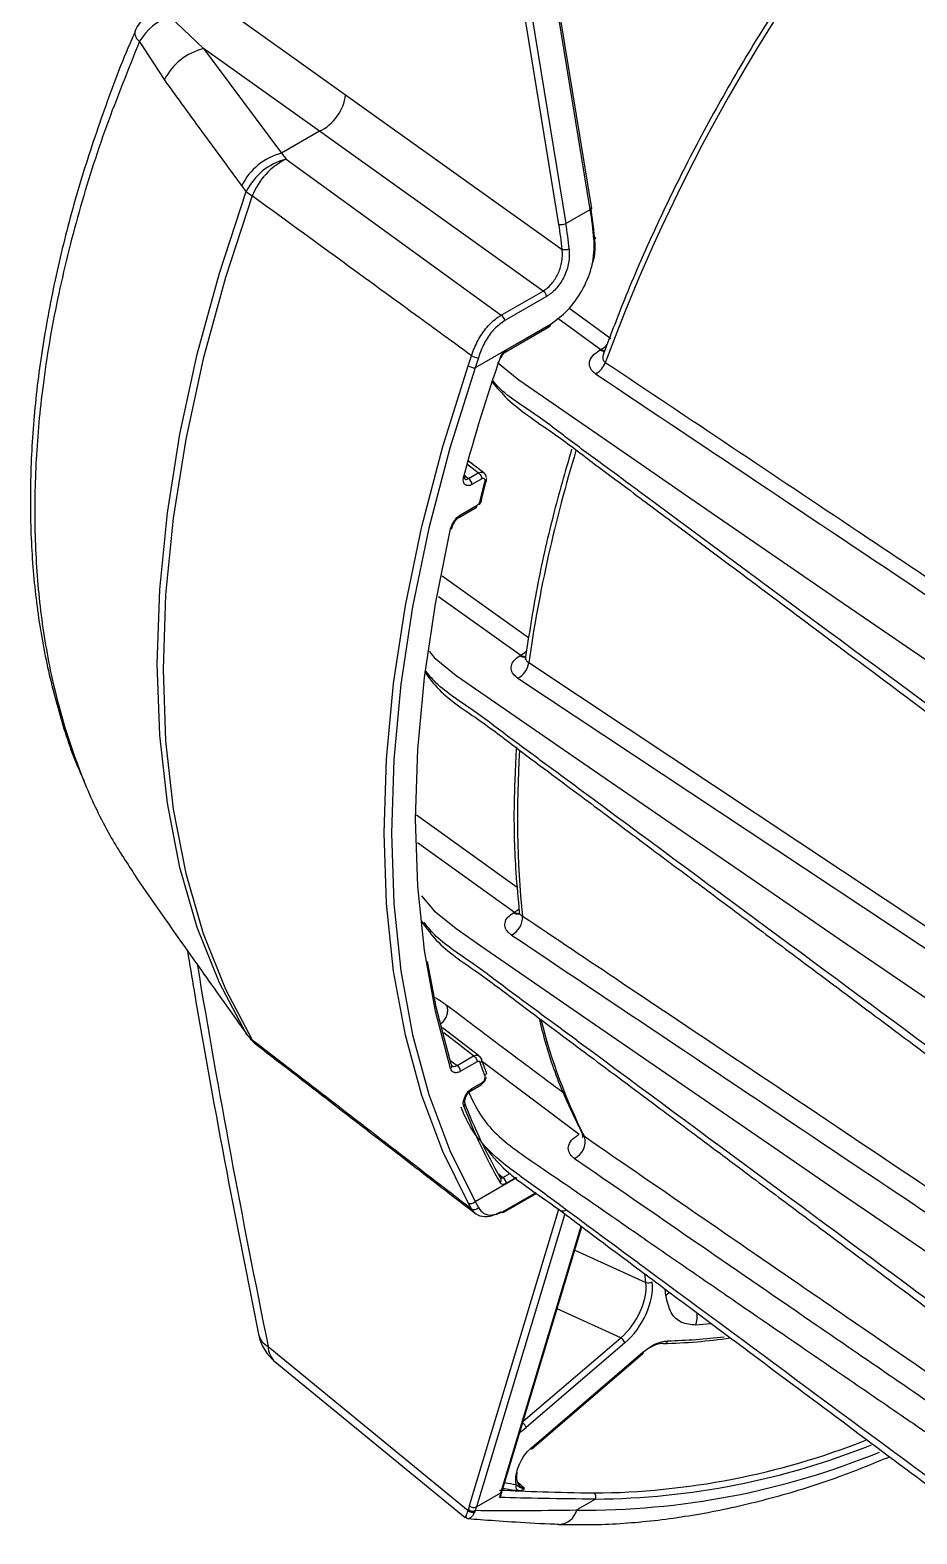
# Model space of a CAD drawing. Extents: x 6 to 134, y 3 to 97.
# Drawn here: x 8.143 to 9.972, y 77.7 to 80.802 of the extents above; entities that cross this region are included whole.
import ezdxf

# ---------------------------------------------------------------- set-up
doc = ezdxf.new("R2010")
doc.units = 0
doc.header["$MEASUREMENT"] = 0
doc.layers.add('OBJECT', color=7, linetype='CONTINUOUS')

msp = doc.modelspace()

# ---------------------------------------------------------------- linework, layer by layer
at = {"layer": 'OBJECT'}
for p, q in [((9.2983, 80.4322), (9.1138, 81.561)), ((9.3016, 80.4345), (9.1171, 81.5632)), ((9.2337, 80.4013), (9.0492, 81.5301)), ((9.0635, 81.532), (9.248, 80.4032)), ((8.4692, 80.9006), (8.7937, 80.6689)), ((8.4306, 80.8311), (8.5008, 80.7641)), ((8.4198, 80.7001), (8.3687, 80.7791)), ((8.5008, 80.7641), (8.6616, 80.5483)), ((8.7398, 80.5935), (8.5008, 80.7641)), ((8.7937, 80.6689), (9.2404, 80.3499)), ((8.7398, 80.5935), (8.6616, 80.5483)), ((9.2012, 80.2639), (8.7398, 80.5935)), ((8.6616, 80.5483), (8.6708, 80.536)), ((8.6708, 80.536), (9.1148, 80.2141)), ((8.5887, 80.4691), (8.5795, 80.4815)), ((9.248, 80.4032), (9.2983, 80.4322)), ((9.1148, 80.2141), (9.2012, 80.2639)), ((9.2083, 80.2528), (9.1219, 80.203)), ((9.2169, 80.1955), (9.0607, 80.1054)), ((9.2318, 80.208), (9.3204, 80.1435)), ((9.1231, 80.1379), (9.2095, 80.1877)), ((9.1252, 80.1424), (9.2116, 80.1923)), ((9.3204, 80.1435), (9.3184, 80.1424)), ((9.3257, 80.1364), (9.3256, 80.1352)), ((9.0465, 80.1099), (9.0533, 80.1306)), ((9.0675, 80.1263), (9.0607, 80.1054)), ((9.0399, 79.8827), (9.0473, 79.8771)), ((9.0674, 79.8888), (9.044, 79.9068)), ((9.0789, 79.8888), (9.047, 79.9133)), ((9.0473, 79.8771), (9.0674, 79.8888)), ((9.0745, 79.8765), (9.0544, 79.8649)), ((9.0716, 79.8315), (9.0812, 79.8696)), ((9.0742, 79.8331), (9.0853, 79.8769)), ((9.0308, 79.8023), (9.0648, 79.8219)), ((9.0286, 79.7977), (9.0287, 79.7977)), ((9.0287, 79.7977), (9.0633, 79.8177)), ((9.1713, 79.5483), (8.9926, 79.676)), ((8.9856, 79.6338), (9.155, 79.5128)), ((9.155, 79.5128), (9.1533, 79.5117)), ((9.1492, 79.4654), (10.1672, 78.7899)), ((8.9421, 79.1265), (9.1419, 78.9826)), ((8.3577, 79.0609), (8.3646, 79.0499)), ((8.3642, 79.0497), (8.3877, 79.0161)), ((8.3878, 79.0162), (8.4198, 78.9704)), ((9.1419, 78.9826), (9.1401, 78.9815)), ((8.5795, 78.7453), (8.5887, 78.7324)), ((8.5814, 78.7424), (8.5795, 78.7453)), ((8.5814, 78.7424), (8.5907, 78.7295)), ((9.0681, 78.6869), (8.9936, 78.744)), ((8.5907, 78.7295), (8.5887, 78.7324)), ((9.0577, 78.6861), (8.9961, 78.7334)), ((9.009, 78.6775), (9.0237, 78.6665)), ((9.0237, 78.6665), (9.0577, 78.6861)), ((9.0648, 78.6739), (9.0308, 78.6543)), ((9.068, 78.6867), (9.0706, 78.6849)), ((9.0759, 78.6743), (9.2758, 78.5245)), ((9.0812, 78.6452), (9.0716, 78.6722)), ((9.0523, 78.6143), (9.073, 78.6262)), ((9.0544, 78.6189), (9.0745, 78.6305)), ((9.2758, 78.5245), (9.2738, 78.5234)), ((9.0607, 78.3857), (9.146, 78.435)), ((9.1095, 78.4421), (9.1182, 78.4353)), ((9.1182, 78.4353), (9.1337, 78.4442)), ((9.1459, 78.4351), (9.1252, 78.4231)), ((9.1199, 78.3637), (9.1883, 78.4031)), ((9.1219, 78.3671), (9.1865, 78.4044)), ((9.0533, 78.3709), (9.0465, 78.3831)), ((9.0492, 77.7584), (9.2337, 78.3701)), ((9.0607, 78.3857), (9.0675, 78.3733)), ((9.2457, 78.36), (9.0635, 77.756)), ((9.1138, 77.785), (9.2796, 78.3347)), ((9.1168, 77.789), (9.2811, 78.3335)), ((9.2666, 78.2855), (9.4132, 78.2187)), ((9.4132, 78.2187), (9.4112, 78.2363)), ((9.4544, 78.1916), (9.4529, 78.2052)), ((9.3614, 78.1048), (9.2301, 78.1646)), ((9.5469, 78.1334), (9.5164, 78.131)), ((8.6338, 78.0867), (9.0463, 77.7485)), ((9.1601, 77.9325), (9.3614, 78.1048)), ((9.3699, 78.0939), (9.1659, 77.9193)), ((8.6486, 78.0553), (9.0404, 77.7341)), ((9.1773, 77.8751), (9.4072, 78.0719)), ((9.1779, 77.8786), (9.4078, 78.0754)), ((9.1481, 77.8077), (9.1624, 77.7947)), ((9.0635, 77.756), (9.1138, 77.785)), ((9.0463, 77.7485), (9.0471, 77.751)), ((9.0615, 77.7487), (9.0602, 77.7456)), ((9.3095, 77.7718), (9.2706, 77.7494)), ((9.0403, 77.7337), (9.0408, 77.7345))]:
    msp.add_line(p, q, dxfattribs=at)
at = {"layer": 'OBJECT', "flags": 128}
for points in [[(8.5887, 78.7324), (8.5334, 78.8366), (8.4876, 78.9509), (8.4517, 79.0747), (8.4259, 79.2072), (8.4103, 79.3475), (8.4051, 79.4948), (8.4103, 79.648), (8.4259, 79.8063), (8.4517, 79.9686), (8.4876, 80.1338), (8.5334, 80.301), (8.5887, 80.4691)], [(8.6011, 80.4601), (8.5456, 80.2916), (8.4998, 80.124), (8.4638, 79.9584), (8.4379, 79.7957), (8.4223, 79.6371), (8.4171, 79.4835), (8.4223, 79.3359), (8.4379, 79.1952), (8.4638, 79.0624), (8.4998, 78.9383), (8.5456, 78.8237), (8.6011, 78.7193)], [(9.3016, 80.4345), (9.3016, 80.4342), (9.3012, 80.4337), (9.3006, 80.4332), (9.2996, 80.4327), (9.2983, 80.4322)], [(9.3071, 80.3754), (9.3081, 80.375), (9.3088, 80.3745), (9.3092, 80.3739), (9.3092, 80.3734), (9.3089, 80.3728), (9.3083, 80.3722), (9.3073, 80.3716), (9.3061, 80.3711)], [(9.341, 80.1656), (9.3044, 80.1922), (9.2545, 80.2285)], [(9.3204, 80.1435), (9.3245, 80.1417), (9.327, 80.1411)], [(9.0465, 78.3831), (8.9942, 78.4891), (8.951, 78.6045), (8.9171, 78.7287), (8.8927, 78.8609), (8.8781, 79.0004), (8.8732, 79.1464), (8.8781, 79.2981), (8.8927, 79.4546), (8.9171, 79.6149), (8.951, 79.7782), (8.9942, 79.9435), (9.0465, 80.1099)], [(9.0607, 80.1054), (9.0086, 79.9397), (8.9656, 79.7751), (8.9318, 79.6125), (8.9076, 79.4528), (8.893, 79.297), (8.8881, 79.1459), (8.893, 79.0005), (8.9076, 78.8615), (8.9318, 78.7298), (8.9656, 78.6062), (9.0086, 78.4913), (9.0607, 78.3857)], [(9.1071, 80.1166), (9.151, 80.081), (9.2019, 80.0458), (9.4034, 79.9068), (9.5041, 79.8374), (9.605, 79.768), (9.807, 79.6293), (9.9418, 79.5369), (10.032, 79.4754)], [(9.0103, 78.6598), (8.9788, 78.7781), (8.9562, 78.9038), (8.9426, 79.0362), (8.938, 79.1747), (8.9426, 79.3185), (8.9562, 79.4667), (8.9788, 79.6185), (9.0103, 79.7731)], [(8.9659, 79.5208), (8.9764, 79.5082), (9.0219, 79.4711), (9.0729, 79.4359), (9.2743, 79.297), (9.3751, 79.2276), (9.476, 79.1582), (9.6779, 79.0195), (9.8128, 78.9271), (9.903, 78.8655), (9.9633, 78.8245), (10.0036, 78.7972)], [(10.1881, 78.8222), (10.1495, 78.8479), (9.9949, 78.9504), (9.3767, 79.3607), (9.1715, 79.4968)], [(9.1476, 79.0333), (9.1282, 79.0473), (8.981, 79.1534), (8.9401, 79.1829)], [(8.9505, 79.0166), (8.9764, 78.9856), (9.0219, 78.9486), (9.0729, 78.9134), (9.2743, 78.7744), (9.3751, 78.705), (9.476, 78.6356), (9.6779, 78.4969), (9.8128, 78.4045), (9.903, 78.3429), (9.9633, 78.3019), (10.0036, 78.2746)], [(9.1515, 78.9891), (9.1468, 78.9853), (9.1419, 78.9826)], [(8.9616, 78.8812), (8.9795, 78.7874), (9.0108, 78.6696)], [(8.611, 78.7085), (8.6066, 78.7124), (8.6011, 78.7193)], [(9.1139, 78.4341), (9.1135, 78.4346), (9.1125, 78.4356)], [(9.4621, 78.1987), (9.461, 78.1974), (9.4544, 78.1916)]]:
    msp.add_lwpolyline(points, dxfattribs=at)
at = {"layer": 'OBJECT'}
for centre, radius, start, end in [((12.8063, 78.8374), 3.7045, 141.0762, 159.8067), ((8.4505, 80.7595), 0.1, 129.943, 156.8526), ((8.4783, 80.7114), 0.1288, 111.7118, 148.2878), ((8.3804, 80.7976), 0.0218, 176.5821, 237.8391), ((8.5318, 80.6416), 0.1264, 104.21, 152.4359), ((8.6962, 80.6816), 0.0984, 296.3084, 352.5433), ((8.693, 80.426), 0.1263, 104.4031, 153.9109), ((8.7022, 80.4137), 0.1263, 104.4125, 153.9882), ((8.733, 80.409), 0.1414, 116.1111, 158.8547), ((8.6657, 80.5616), 0.1203, 230.25, 237.566), ((9.2359, 80.4388), 0.0376, 266.558, 288.7719), ((9.246, 80.3767), 0.0274, 258.2439, 289.202), ((9.1929, 80.2508), 0.0156, 7.5446, 57.7647), ((9.1065, 80.2009), 0.0156, 7.5446, 57.7647), ((9.2123, 80.1948), 0.00468, 308.5049, 8.5849), ((9.2067, 80.1918), 0.00494, 305.0752, 6.237), ((9.1203, 80.1419), 0.00491, 303.9027, 6.3427), ((9.3278, 80.1578), 0.0181, 238.4698, 270.4618), ((9.304, 80.1786), 0.0387, 295.0804, 319.2359), ((12.4048, 78.9804), 3.486, 160.8131, 165.0007), ((9.0626, 80.1359), 0.0306, 238.2966, 266.5661), ((9.0702, 80.1611), 0.0349, 241.0626, 265.5806), ((9.113, 80.1282), 0.00224, 255.0043, 323.6166), ((9.289, 80.1314), 0.0432, 298.0481, 339.3452), ((12.0848, 79.0779), 2.9433, 163.0749, 171.8161), ((9.0377, 79.8853), 0.00274, 267.3437, 334.4622), ((9.039, 79.8642), 0.0154, 2.6055, 57.3945), ((9.0259, 79.8018), 0.00493, 305.0133, 6.2988), ((9.0102, 79.7761), 0.003, 272.1959, 339.4733), ((9.1621, 79.5253), 0.0162, 236.767, 279.7924), ((9.1383, 79.5477), 0.0387, 295.5394, 317.6221), ((9.1644, 79.528), 0.0179, 238.3725, 271.6619), ((9.1286, 79.5036), 0.0434, 298.2844, 351.001), ((11.1536, 79.1793), 2.0055, 176.1154, 185.8766), ((9.1173, 78.9722), 0.0414, 297.1509, 2.4583), ((9.149, 78.995), 0.0161, 236.6796, 280.6779), ((9.1513, 78.9978), 0.0179, 238.3478, 271.9684), ((10.3303, 79.045), 1.1687, 194.1491, 206.7183), ((8.6397, 78.7683), 0.0624, 215.0924, 231.7384), ((8.672, 78.7877), 0.1, 215.5615, 232.3363), ((9.0061, 78.6652), 0.0069, 308.0239, 15.5211), ((9.0075, 78.6651), 0.00563, 20.2818, 53.0735), ((9.0154, 78.6536), 0.0154, 2.6055, 57.3945), ((9.0496, 78.6182), 0.00477, 302.7203, 7.3885), ((9.0329, 78.5874), 0.0073, 310.3777, 17.0828), ((10.0756, 78.9803), 1.1118, 201.0042, 209.9784), ((10.0715, 78.9888), 1.1071, 201.0042, 209.9784), ((9.2504, 78.509), 0.0375, 293.9571, 16.4815), ((9.1072, 78.4304), 0.00771, 313.451, 28.4243), ((9.1098, 78.4224), 0.0154, 2.6523, 56.7703), ((9.0521, 78.3925), 0.0109, 239.0614, 321.833), ((9.0591, 78.3801), 0.0108, 237.5621, 321.1939), ((9.1179, 78.368), 0.00477, 241.4346, 295.0422), ((9.1175, 78.3674), 0.00443, 303.1576, 356.7656), ((9.2423, 78.3773), 0.0112, 219.9605, 300.9584), ((9.4185, 78.2319), 0.0142, 248.4081, 303.9338), ((9.4555, 78.1496), 0.0636, 342.9522, 5.962), ((8.7121, 78.1318), 0.1, 191.5386, 230.6365), ((8.6512, 78.1206), 0.0382, 193.3479, 242.8334), ((8.6779, 78.0875), 0.0441, 181.0347, 227.7062), ((9.3508, 78.0878), 0.02, 17.6754, 58.0317), ((9.4205, 79.2766), 1.1841, 271.3652, 278.0922), ((9.4509, 78.0998), 0.00726, 252.8765, 348.3732), ((9.4304, 79.2688), 1.1708, 271.353, 277.0647), ((9.4046, 78.0741), 0.0034, 319.2241, 22.4195), ((9.1473, 77.9136), 0.0195, 17.176, 52.9668), ((9.1748, 77.8773), 0.0034, 319.2241, 22.4195), ((9.2875, 79.3494), 1.6002, 269.3958, 292.3069), ((9.294, 79.3448), 1.5604, 270.4575, 291.5288), ((9.2966, 79.3408), 1.569, 270.4682, 291.7634), ((9.313, 78.8427), 1.0541, 259.5561, 260.8709), ((9.1097, 77.7912), 0.00743, 302.9658, 342.8045), ((9.3156, 78.8314), 1.0554, 259.2333, 260.8722), ((9.1557, 77.7974), 0.0109, 154.8894, 226.9484), ((9.2987, 77.7759), 0.0115, 339.2074, 47.7569), ((9.055, 77.7555), 0.0111, 218.9534, 297.89), ((9.0556, 77.7584), 0.0113, 221.0054, 301.2724), ((9.0578, 77.7656), 0.0112, 219.9605, 300.9584), ((9.2318, 77.7599), 0.0402, 273.0143, 344.7751)]:
    msp.add_arc(centre, radius, start, end, dxfattribs=at)
for centre, major_axis, ratio, start_param, end_param in [((8.9953, 80.4758), (-0.1597, 0.4813), 0.560728, 4.312922, 4.439386), ((9.0032, 80.4784), (-0.1547, 0.4726), 0.560082, 4.31505, 4.441514), ((8.9373, 80.4443), (-0.1547, 0.4726), 0.560082, 4.333255, 4.441514), ((8.9451, 80.4468), (-0.1597, 0.4813), 0.560728, 4.331127, 4.439386), ((9.2114, 80.3147), (0.076, 0.1298), 0.57857, 3.935175, 3.984778), ((19.0497, 71.9684), (-8.6282, 14.9683), 0.435073, 0.861223, 0.917403), ((9.3451, 78.171), (0.0493, 0.0817), 0.585518, 4.181653, 5.634383), ((9.3521, 78.167), (0.0533, 0.0909), 0.577768, 4.173548, 5.626278), ((9.1488, 77.9929), (0.0533, 0.0915), 0.573148, 3.993982, 4.166151), ((9.4158, 77.425), (-0.2497, 0.4332), 0.432227, 0.388525, 0.424422), ((9.3577, 77.3915), (-0.2547, 0.4418), 0.435073, 0.388522, 0.415571), ((9.3655, 77.396), (-0.2497, 0.4332), 0.432227, 0.388525, 0.415574)]:
    msp.add_ellipse(centre, major_axis=major_axis, ratio=ratio, start_param=start_param, end_param=end_param, dxfattribs=at)
for points, knots in [([(9.9132, 81.1675), (9.8956, 81.1454), (9.8446, 81.0815), (9.7636, 80.9709), (9.6725, 80.8348), (9.5873, 80.6943), (9.5082, 80.5501), (9.4361, 80.4031), (9.375, 80.2648), (9.3413, 80.1755), (9.3264, 80.1362)], [0, 0, 0, 0, 0.0720159, 0.2087564, 0.3455069, 0.4822502, 0.6189926, 0.7557393, 0.8924956, 1, 1, 1, 1]), ([(8.3593, 80.7986), (8.357, 80.7935), (8.3328, 80.7399), (8.2944, 80.6366), (8.245, 80.4893), (8.2054, 80.3418), (8.1748, 80.1951), (8.1539, 80.0503), (8.1431, 79.9083), (8.1425, 79.7702), (8.1523, 79.6372), (8.1722, 79.51), (8.2028, 79.3897), (8.2304, 79.3039), (8.2507, 79.2608), (8.2543, 79.2531)], [0, 0, 0, 0, 0.009235, 0.096909, 0.185076, 0.273665, 0.362575, 0.451682, 0.540807, 0.629803, 0.718483, 0.806023, 0.893409, 0.981085, 1, 1, 1, 1]), ([(8.3687, 80.7791), (8.345, 80.7207), (8.2975, 80.6034), (8.2412, 80.4254), (8.1969, 80.2464), (8.1681, 80.0758), (8.1533, 79.9158), (8.1508, 79.7662), (8.1604, 79.6206), (8.1884, 79.4422), (8.2381, 79.2814), (8.3021, 79.1454), (8.3404, 79.0872), (8.3577, 79.0609)], [0, 0, 0, 0, 0.089663, 0.180075, 0.272865, 0.36648, 0.448498, 0.531082, 0.615452, 0.700438, 0.85534, 0.934577, 1, 1, 1, 1]), ([(8.5795, 80.4815), (8.5538, 80.5165), (8.5003, 80.5892), (8.4473, 80.6622), (8.4198, 80.7001)], [0, 0, 0, 0, 0.480478, 1, 1, 1, 1]), ([(9.0533, 80.1306), (9.015, 80.1585), (8.8642, 80.2683), (8.7135, 80.3781), (8.6011, 80.4601)], [0, 0, 0, 0, 0.25403, 1, 1, 1, 1]), ([(9.2012, 80.2639), (9.2067, 80.268), (9.2177, 80.276), (9.2311, 80.2958), (9.2397, 80.3188), (9.2416, 80.3376), (9.2406, 80.3477), (9.2404, 80.3499)], [0, 0, 0, 0, 0.231454, 0.4628, 0.696832, 0.93503, 1, 1, 1, 1]), ([(9.255, 80.3508), (9.2552, 80.3412), (9.2554, 80.3221), (9.2457, 80.2937), (9.2303, 80.27), (9.2166, 80.2578), (9.2092, 80.2534), (9.2083, 80.2528)], [0, 0, 0, 0, 0.247397, 0.4950802, 0.7354422, 0.9673505, 1, 1, 1, 1]), ([(9.2169, 80.1955), (9.2287, 80.2044), (9.2525, 80.2222), (9.2827, 80.2634), (9.3028, 80.311), (9.3076, 80.3482), (9.3063, 80.3678), (9.3061, 80.3711)], [0, 0, 0, 0, 0.235871, 0.47166, 0.709708, 0.951941, 1, 1, 1, 1]), ([(9.3071, 80.3754), (9.308, 80.3575), (9.3091, 80.3382), (9.3019, 80.32), (9.3014, 80.3187)], [0, 0, 0, 0, 0.930978, 1, 1, 1, 1]), ([(9.0533, 80.1306), (9.0573, 80.1411), (9.0653, 80.162), (9.0846, 80.19), (9.1021, 80.2064), (9.1125, 80.2127), (9.1148, 80.2141)], [0, 0, 0, 0, 0.302947, 0.605662, 0.913216, 1, 1, 1, 1]), ([(9.1219, 80.203), (9.1149, 80.1979), (9.1007, 80.1879), (9.0829, 80.1633), (9.0726, 80.1417), (9.0685, 80.1292), (9.0675, 80.1263)], [0, 0, 0, 0, 0.301009, 0.601823, 0.907075, 1, 1, 1, 1]), ([(9.2095, 80.1877), (9.21, 80.188), (9.2119, 80.1891), (9.2138, 80.1903), (9.2152, 80.1912)], [0, 0, 0, 0, 0.2501264, 1, 1, 1, 1]), ([(9.1125, 80.1261), (9.1133, 80.1281), (9.115, 80.1322), (9.1191, 80.1377), (9.1227, 80.1409), (9.1247, 80.1422), (9.1252, 80.1424)], [0, 0, 0, 0, 0.3030016, 0.6059339, 0.910624, 1, 1, 1, 1]), ([(9.1149, 80.1269), (9.1151, 80.1274), (9.1156, 80.1291), (9.1174, 80.1321), (9.1197, 80.1351), (9.1218, 80.1371), (9.1227, 80.1376), (9.1231, 80.1378)], [0, 0, 0, 0, 0.117759, 0.371805, 0.636171, 0.867571, 1, 1, 1, 1]), ([(9.3094, 80.0932), (9.3093, 80.0933), (9.3049, 80.0963), (9.2977, 80.1037), (9.2954, 80.1169), (9.302, 80.131), (9.3129, 80.1386), (9.3184, 80.1424)], [0, 0, 0, 0, 0.0051729, 0.217905, 0.4629099, 0.7318468, 1, 1, 1, 1]), ([(9.3266, 80.1362), (9.3259, 80.1347), (9.324, 80.131), (9.324, 80.1262), (9.325, 80.1214), (9.3268, 80.1183), (9.3289, 80.1166), (9.3295, 80.1161)], [0, 0, 0, 0, 0.199198, 0.509853, 0.639874, 0.89739, 1, 1, 1, 1]), ([(10.0429, 79.6394), (10.0301, 79.6479), (9.966, 79.6908), (9.7281, 79.8497), (9.5032, 80.0001), (9.3295, 80.1161)], [0, 0, 0, 0, 0.053919, 0.269597, 1, 1, 1, 1]), ([(9.096, 80.0758), (9.1059, 80.0643), (9.1405, 80.0244), (9.2226, 79.9726), (9.3029, 79.9101), (9.387, 79.8479), (9.4879, 79.7722), (9.6206, 79.6732), (9.7823, 79.5524), (9.9729, 79.41), (10.1097, 79.3078), (10.1828, 79.2532)], [0, 0, 0, 0, 0.036911, 0.128282, 0.200937, 0.26206, 0.35655, 0.477583, 0.625164, 0.7993, 1, 1, 1, 1]), ([(10.1724, 79.2793), (9.9179, 79.4671), (9.6379, 79.6737), (9.3334, 79.8994), (9.2564, 79.9555), (9.183, 80.0128), (9.1205, 80.0508), (9.0999, 80.0758), (9.097, 80.0793)], [0, 0, 0, 0, 0.706222, 0.776844, 0.847466, 0.918088, 0.988649, 1, 1, 1, 1]), ([(9.3094, 80.0932), (9.5455, 79.9353), (9.8834, 79.7092), (10.2214, 79.4833), (10.3231, 79.4153)], [0, 0, 0, 0, 0.699038, 1, 1, 1, 1]), ([(9.2599, 79.9374), (9.2467, 79.8917), (9.2192, 79.796), (9.1869, 79.6512), (9.1717, 79.5537), (9.164, 79.5047)], [0, 0, 0, 0, 0.312718, 0.654086, 1, 1, 1, 1]), ([(9.0397, 79.8765), (9.0397, 79.8764), (9.0399, 79.8761), (9.0393, 79.8787), (9.0395, 79.8816), (9.0401, 79.8836), (9.0403, 79.8841)], [0, 0, 0, 0, 0.287521, 0.59232, 0.88954, 1, 1, 1, 1]), ([(9.0674, 79.8888), (9.0674, 79.8888), (9.0691, 79.8896), (9.0725, 79.8907), (9.0765, 79.8905), (9.0782, 79.8891), (9.0788, 79.8886)], [0, 0, 0, 0, 0.000137, 0.391088, 0.782006, 1, 1, 1, 1]), ([(9.0841, 79.8793), (9.0838, 79.881), (9.0831, 79.8843), (9.0809, 79.8876), (9.0791, 79.8886), (9.0789, 79.8887)], [0, 0, 0, 0, 0.450968, 0.925789, 1, 1, 1, 1]), ([(9.0544, 79.8649), (9.0523, 79.864), (9.0483, 79.8621), (9.0429, 79.8626), (9.0389, 79.8655), (9.0366, 79.8706), (9.0363, 79.8767), (9.0372, 79.8809), (9.0376, 79.8826)], [0, 0, 0, 0, 0.177835, 0.355693, 0.532856, 0.708586, 0.882998, 1, 1, 1, 1]), ([(9.0396, 79.8765), (9.0403, 79.8761), (9.0417, 79.8751), (9.0445, 79.8755), (9.0464, 79.8767), (9.0473, 79.8771)], [0, 0, 0, 0, 0.337808, 0.713988, 1, 1, 1, 1]), ([(9.0812, 79.8696), (9.0814, 79.8706), (9.0818, 79.8725), (9.0814, 79.875), (9.0802, 79.8768), (9.0784, 79.8776), (9.0764, 79.8775), (9.0751, 79.8768), (9.0745, 79.8765)], [0, 0, 0, 0, 0.174446, 0.348898, 0.52336, 0.698849, 0.875997, 1, 1, 1, 1]), ([(9.0627, 79.8174), (9.0627, 79.8174), (9.0635, 79.8175), (9.0644, 79.819), (9.0647, 79.821), (9.0648, 79.8219)], [0, 0, 0, 0, 0.000102, 0.500051, 1, 1, 1, 1]), ([(9.0648, 79.8219), (9.0656, 79.8225), (9.0672, 79.8236), (9.0694, 79.8263), (9.0709, 79.829), (9.0714, 79.8308), (9.0716, 79.8315)], [0, 0, 0, 0, 0.272254, 0.54455, 0.815599, 1, 1, 1, 1]), ([(9.0693, 79.8234), (9.0696, 79.8238), (9.0718, 79.826), (9.0736, 79.8304), (9.0744, 79.834), (9.0747, 79.8352)], [0, 0, 0, 0, 0.121454, 0.704778, 1, 1, 1, 1]), ([(9.0103, 79.7731), (9.0113, 79.7762), (9.0131, 79.7824), (9.0185, 79.7912), (9.0246, 79.7982), (9.0289, 79.801), (9.0308, 79.8023)], [0, 0, 0, 0, 0.262851, 0.525645, 0.789905, 1, 1, 1, 1]), ([(9.0132, 79.7751), (9.0134, 79.7761), (9.014, 79.7793), (9.0169, 79.7852), (9.0212, 79.7915), (9.0256, 79.7959), (9.0279, 79.7971), (9.0287, 79.7975)], [0, 0, 0, 0, 0.122582, 0.364788, 0.617866, 0.872131, 1, 1, 1, 1]), ([(9.1492, 79.4654), (9.1477, 79.4665), (9.142, 79.4705), (9.1357, 79.4791), (9.1345, 79.4908), (9.14, 79.5024), (9.1488, 79.5086), (9.1533, 79.5117)], [0, 0, 0, 0, 0.081782, 0.307582, 0.536948, 0.768514, 1, 1, 1, 1]), ([(9.1649, 79.5104), (9.1648, 79.5083), (9.1647, 79.5039), (9.1679, 79.4994), (9.1707, 79.4974), (9.1715, 79.4968)], [0, 0, 0, 0, 0.41339, 0.844406, 1, 1, 1, 1]), ([(10.0434, 78.6695), (9.7889, 78.8573), (9.509, 79.0639), (9.2044, 79.2895), (9.1275, 79.3457), (9.0536, 79.4029), (8.9875, 79.4443), (8.9645, 79.4731), (8.9588, 79.4803)], [0, 0, 0, 0, 0.697915, 0.767706, 0.837498, 0.907289, 0.97702, 1, 1, 1, 1]), ([(9.1647, 79.5103), (9.1647, 79.5102), (9.1649, 79.5085), (9.1643, 79.5079), (9.1638, 79.5074)], [0, 0, 0, 0, 0.04169, 1, 1, 1, 1]), ([(8.9563, 79.4788), (8.9656, 79.4662), (8.9935, 79.4283), (9.0713, 79.3795), (9.1468, 79.3204), (9.2165, 79.2689), (9.2776, 79.2232), (9.3328, 79.182), (9.3891, 79.1399), (9.4468, 79.0968), (9.5059, 79.0526), (9.57, 79.0048), (9.6506, 78.9446), (9.7586, 78.8639), (9.8937, 78.7629), (9.9928, 78.6889), (10.046, 78.6492)], [0, 0, 0, 0, 0.039091, 0.117224, 0.187566, 0.250077, 0.304761, 0.353747, 0.400065, 0.457708, 0.510651, 0.56107, 0.632161, 0.730191, 0.855161, 1, 1, 1, 1]), ([(9.1459, 79.3239), (9.1438, 79.2815), (9.1394, 79.1928), (9.1427, 79.0795), (9.1494, 79.0099), (9.152, 78.9829)], [0, 0, 0, 0, 0.359358, 0.750977, 1, 1, 1, 1]), ([(8.4198, 78.9704), (8.4452, 78.9344), (8.4982, 78.8593), (8.5517, 78.7842), (8.5795, 78.7453)], [0, 0, 0, 0, 0.480478, 1, 1, 1, 1]), ([(8.9496, 78.9645), (8.9606, 78.9492), (8.9899, 78.9086), (9.0703, 78.8574), (9.1461, 78.7984), (9.2158, 78.7469), (9.277, 78.701), (9.3322, 78.6598), (9.3885, 78.6177), (9.4463, 78.5746), (9.5055, 78.5304), (9.5696, 78.4825), (9.6503, 78.4222), (9.7584, 78.3415), (9.8936, 78.2405), (9.9928, 78.1664), (10.046, 78.1266)], [0, 0, 0, 0, 0.046619, 0.124136, 0.193928, 0.255949, 0.310207, 0.35881, 0.404765, 0.461958, 0.514488, 0.564512, 0.635047, 0.73231, 0.856303, 1, 1, 1, 1]), ([(10.0434, 78.1469), (9.7889, 78.3347), (9.509, 78.5413), (9.2044, 78.767), (9.1275, 78.8231), (9.0535, 78.8802), (8.9859, 78.9231), (8.9618, 78.9536), (8.9549, 78.9623)], [0, 0, 0, 0, 0.694451, 0.763896, 0.833341, 0.902787, 0.972171, 1, 1, 1, 1]), ([(9.1362, 78.9353), (9.1346, 78.9365), (9.129, 78.9406), (9.1227, 78.9491), (9.1215, 78.9608), (9.127, 78.9724), (9.1357, 78.9785), (9.1401, 78.9815)], [0, 0, 0, 0, 0.0845408, 0.3120711, 0.5410322, 0.7705241, 1, 1, 1, 1]), ([(9.1516, 78.9827), (9.1517, 78.9817), (9.1519, 78.9789), (9.1513, 78.978), (9.1509, 78.9775)], [0, 0, 0, 0, 0.383329, 1, 1, 1, 1]), ([(9.1586, 78.974), (9.1579, 78.9745), (9.1551, 78.9764), (9.1523, 78.9795), (9.1523, 78.9821), (9.1523, 78.9829)], [0, 0, 0, 0, 0.1966134, 0.7276117, 1, 1, 1, 1]), ([(10.1061, 78.3395), (10.0636, 78.368), (9.8159, 78.5338), (9.5, 78.7453), (9.2268, 78.9283), (9.1586, 78.974)], [0, 0, 0, 0, 0.134736, 0.784101, 1, 1, 1, 1]), ([(9.1362, 78.9353), (9.3723, 78.7773), (9.6991, 78.5586), (10.026, 78.3399), (10.1168, 78.2792)], [0, 0, 0, 0, 0.722415, 1, 1, 1, 1]), ([(8.4674, 78.9031), (8.4719, 78.8756), (8.4968, 78.7249), (8.5443, 78.4619), (8.5918, 78.2237), (8.6141, 78.1118)], [0, 0, 0, 0, 0.1055235, 0.5800311, 1, 1, 1, 1]), ([(9.001, 78.7911), (9.0003, 78.7916), (8.9926, 78.7972), (8.9856, 78.8018), (8.9793, 78.8059)], [0, 0, 0, 0, 0.093225, 1, 1, 1, 1]), ([(9.001, 78.7911), (9.0012, 78.7908), (9.002, 78.7895), (9.0036, 78.7856), (9.0042, 78.7784), (9.0022, 78.7692), (8.9975, 78.7604), (8.9931, 78.7545), (8.9903, 78.7525), (8.9901, 78.7523)], [0, 0, 0, 0, 0.02156, 0.143217, 0.353265, 0.56326, 0.773222, 0.983185, 1, 1, 1, 1]), ([(9.2425, 78.61), (9.2008, 78.6412), (9.1202, 78.7016), (9.0398, 78.762), (9.001, 78.7911)], [0, 0, 0, 0, 0.518178, 1, 1, 1, 1]), ([(9.1928, 78.7639), (9.1968, 78.7476), (9.2102, 78.6928), (9.2394, 78.6121), (9.2689, 78.5522), (9.2823, 78.5248)], [0, 0, 0, 0, 0.186534, 0.627348, 1, 1, 1, 1]), ([(8.6011, 78.7193), (8.6418, 78.688), (8.7924, 78.5718), (8.9432, 78.4557), (9.0533, 78.3709)], [0, 0, 0, 0, 0.269854, 1, 1, 1, 1]), ([(8.611, 78.7085), (8.7199, 78.6244), (8.8702, 78.5083), (9.0208, 78.3924), (9.0622, 78.3606)], [0, 0, 0, 0, 0.725286, 1, 1, 1, 1]), ([(9.0577, 78.6861), (9.0577, 78.6861), (9.0594, 78.687), (9.0628, 78.688), (9.0664, 78.688), (9.0677, 78.6869), (9.068, 78.6867)], [0, 0, 0, 0, 0.000157, 0.447258, 0.894322, 1, 1, 1, 1]), ([(9.0716, 78.6722), (9.0712, 78.6728), (9.0706, 78.6741), (9.0688, 78.675), (9.0668, 78.6748), (9.0654, 78.6742), (9.0648, 78.6739)], [0, 0, 0, 0, 0.26737, 0.534668, 0.803793, 1, 1, 1, 1]), ([(9.0739, 78.6796), (9.0732, 78.6812), (9.0722, 78.6838), (9.0699, 78.6854), (9.0691, 78.6859)], [0, 0, 0, 0, 0.6593934, 1, 1, 1, 1]), ([(9.085, 78.6488), (9.0837, 78.6525), (9.0799, 78.6626), (9.0763, 78.673), (9.074, 78.6796)], [0, 0, 0, 0, 0.36043, 1, 1, 1, 1]), ([(9.0308, 78.6543), (9.0284, 78.6531), (9.0235, 78.6509), (9.0171, 78.6515), (9.0125, 78.6546), (9.011, 78.6582), (9.0103, 78.6598)], [0, 0, 0, 0, 0.266944, 0.533922, 0.799892, 1, 1, 1, 1]), ([(9.0134, 78.6657), (9.0133, 78.6656), (9.0132, 78.6654), (9.0129, 78.6668), (9.0129, 78.6671)], [0, 0, 0, 0, 0.771736, 1, 1, 1, 1]), ([(9.0134, 78.6658), (9.0142, 78.6652), (9.0161, 78.664), (9.0198, 78.6643), (9.0225, 78.6658), (9.0237, 78.6665)], [0, 0, 0, 0, 0.305146, 0.686319, 1, 1, 1, 1]), ([(9.0745, 78.6305), (9.0753, 78.631), (9.0769, 78.6322), (9.0791, 78.6348), (9.0807, 78.6379), (9.0816, 78.641), (9.0817, 78.6435), (9.0814, 78.6448), (9.0812, 78.6452)], [0, 0, 0, 0, 0.179185, 0.358398, 0.536779, 0.713454, 0.888563, 1, 1, 1, 1]), ([(9.0376, 78.5818), (9.0371, 78.5837), (9.0361, 78.5876), (9.0371, 78.5951), (9.04, 78.6028), (9.0444, 78.6101), (9.0495, 78.6156), (9.0529, 78.6179), (9.0544, 78.6189)], [0, 0, 0, 0, 0.1738597, 0.3477253, 0.521577, 0.6962721, 0.8723574, 1, 1, 1, 1]), ([(9.0398, 78.5895), (9.0398, 78.5895), (9.0398, 78.5896), (9.0393, 78.5912), (9.0395, 78.5944), (9.0406, 78.599), (9.0428, 78.604), (9.046, 78.6089), (9.0496, 78.6125), (9.0515, 78.6137), (9.0522, 78.6142)], [0, 0, 0, 0, 0.002428, 0.132998, 0.267722, 0.409019, 0.561456, 0.724156, 0.888628, 1, 1, 1, 1]), ([(9.0465, 78.614), (9.0539, 78.5977), (9.0678, 78.5667), (9.1033, 78.5239), (9.1504, 78.4872), (9.2529, 78.4183), (9.3696, 78.3366), (9.5042, 78.2441), (9.6386, 78.1516), (9.7845, 78.0514), (9.9268, 77.9539), (10.022, 77.8889), (10.0767, 77.8517), (10.1014, 77.835), (10.1059, 77.8319)], [0, 0, 0, 0, 0.050666, 0.096203, 0.141735, 0.187695, 0.369206, 0.459961, 0.550716, 0.732227, 0.853263, 0.934017, 0.987898, 1, 1, 1, 1]), ([(9.0654, 78.6218), (9.0683, 78.6233), (9.0732, 78.6257), (9.0797, 78.6322), (9.083, 78.6374), (9.0834, 78.6406), (9.0835, 78.6413)], [0, 0, 0, 0, 0.4088224, 0.6678275, 0.9281629, 1, 1, 1, 1]), ([(9.0745, 78.6305), (9.0744, 78.6295), (9.0741, 78.6276), (9.0732, 78.6261), (9.0724, 78.6259), (9.0724, 78.6259)], [0, 0, 0, 0, 0.499949, 0.999898, 1, 1, 1, 1]), ([(10.1255, 77.7207), (9.8868, 77.897), (9.6226, 78.0921), (9.3333, 78.3061), (9.2568, 78.3624), (9.1814, 78.4191), (9.1022, 78.474), (9.0534, 78.5298), (9.0377, 78.5666), (9.0319, 78.5803)], [0, 0, 0, 0, 0.62689, 0.693687, 0.760485, 0.827282, 0.894021, 0.960358, 1, 1, 1, 1]), ([(9.2657, 78.4748), (9.2653, 78.475), (9.2607, 78.4783), (9.2538, 78.4861), (9.2519, 78.4991), (9.2583, 78.5126), (9.2686, 78.5198), (9.2738, 78.5234)], [0, 0, 0, 0, 0.017761, 0.238767, 0.483249, 0.741844, 1, 1, 1, 1]), ([(9.2816, 78.5245), (9.2816, 78.5244), (9.2818, 78.5238), (9.2828, 78.5226), (9.2842, 78.5211), (9.2856, 78.5201), (9.2862, 78.5197), (9.2864, 78.5196)], [0, 0, 0, 0, 0.0452652, 0.3895189, 0.7428471, 0.9309548, 1, 1, 1, 1]), ([(9.2817, 78.5243), (9.2817, 78.5243), (9.2818, 78.524), (9.2832, 78.5194), (9.2824, 78.5179), (9.282, 78.517)], [0, 0, 0, 0, 0.0010901, 0.3918971, 1, 1, 1, 1]), ([(10.081, 77.973), (9.9788, 78.0432), (9.7137, 78.2252), (9.449, 78.4075), (9.2864, 78.5196)], [0, 0, 0, 0, 0.385213, 1, 1, 1, 1]), ([(9.0717, 78.5103), (9.0862, 78.4916), (9.1235, 78.4435), (9.2145, 78.3852), (9.2956, 78.3223), (9.3803, 78.2595), (9.4821, 78.1833), (9.616, 78.0834), (9.7789, 77.9616), (9.9533, 77.8314), (10.0732, 77.7418), (10.1291, 77.7)], [0, 0, 0, 0, 0.0601635, 0.154054, 0.2287385, 0.2915593, 0.3886679, 0.5130642, 0.6647535, 0.8437432, 1, 1, 1, 1]), ([(9.2657, 78.4748), (9.4283, 78.3628), (9.7037, 78.1731), (9.9797, 77.9838), (10.0928, 77.9063)], [0, 0, 0, 0, 0.590466, 1, 1, 1, 1]), ([(9.1252, 78.4231), (9.1236, 78.4224), (9.1204, 78.4209), (9.1161, 78.4212), (9.1136, 78.423), (9.1127, 78.4245), (9.1125, 78.4248)], [0, 0, 0, 0, 0.30702, 0.614096, 0.919651, 1, 1, 1, 1]), ([(9.1134, 78.4347), (9.1136, 78.4346), (9.1141, 78.434), (9.1155, 78.4339), (9.1171, 78.4345), (9.118, 78.4351), (9.1182, 78.4353)], [0, 0, 0, 0, 0.105685, 0.4857399, 0.8744201, 1, 1, 1, 1]), ([(9.1148, 78.3642), (9.1067, 78.3605), (9.0906, 78.353), (9.0703, 78.3542), (9.0587, 78.3622), (9.0542, 78.3695), (9.0533, 78.3709)], [0, 0, 0, 0, 0.30705, 0.614016, 0.922363, 1, 1, 1, 1]), ([(9.0675, 78.3733), (9.071, 78.3686), (9.0781, 78.3592), (9.0951, 78.3566), (9.1107, 78.361), (9.1199, 78.366), (9.1219, 78.3671)], [0, 0, 0, 0, 0.3048195, 0.6095293, 0.915797, 1, 1, 1, 1]), ([(9.5164, 78.131), (9.506, 78.1318), (9.4854, 78.1334), (9.4627, 78.1548), (9.4572, 78.1791), (9.4544, 78.1916)], [0, 0, 0, 0, 0.327444, 0.654939, 1, 1, 1, 1]), ([(9.4078, 78.0754), (9.4163, 78.0818), (9.4335, 78.0947), (9.4498, 78.0971), (9.458, 78.0983)], [0, 0, 0, 0, 0.49412, 1, 1, 1, 1]), ([(9.4488, 78.0928), (9.4443, 78.0925), (9.435, 78.0918), (9.4248, 78.086), (9.4194, 78.083)], [0, 0, 0, 0, 0.476914, 1, 1, 1, 1]), ([(9.1458, 77.802), (9.1456, 77.8033), (9.1444, 77.8094), (9.145, 77.8223), (9.1503, 77.8406), (9.1597, 77.8586), (9.1697, 77.8712), (9.1761, 77.877), (9.1779, 77.8786)], [0, 0, 0, 0, 0.058794, 0.27106, 0.483024, 0.697282, 0.915743, 1, 1, 1, 1]), ([(9.2335, 77.7198), (9.2551, 77.7194), (9.317, 77.7182), (9.4221, 77.7252), (9.5494, 77.7441), (9.6796, 77.7749), (9.8019, 77.8126), (9.8812, 77.8451), (9.916, 77.8593)], [0, 0, 0, 0, 0.100109, 0.28779, 0.475822, 0.664287, 0.85308, 1, 1, 1, 1]), ([(9.1471, 77.8272), (9.1466, 77.8238), (9.1455, 77.8155), (9.1481, 77.8051), (9.1537, 77.797), (9.1596, 77.7954), (9.1624, 77.7947)], [0, 0, 0, 0, 0.193531, 0.466906, 0.739679, 1, 1, 1, 1]), ([(9.1111, 77.7753), (9.1112, 77.7753), (9.1117, 77.7759), (9.113, 77.7773), (9.1142, 77.7793), (9.1144, 77.7807), (9.1145, 77.7809)], [0, 0, 0, 0, 0.0217453, 0.3506347, 0.8787758, 1, 1, 1, 1]), ([(9.3095, 77.7718), (9.2724, 77.7721), (9.1979, 77.7727), (9.1402, 77.7744), (9.1111, 77.7753)], [0, 0, 0, 0, 0.497109, 1, 1, 1, 1]), ([(9.1114, 77.7904), (9.1395, 77.7892), (9.1962, 77.7867), (9.2695, 77.7852), (9.3064, 77.7845)], [0, 0, 0, 0, 0.496651, 1, 1, 1, 1]), ([(9.1146, 77.7809), (9.1146, 77.7812), (9.1153, 77.784), (9.1161, 77.7867), (9.1168, 77.789)], [0, 0, 0, 0, 0.125935, 1, 1, 1, 1]), ([(9.1458, 77.802), (9.1484, 77.7998), (9.154, 77.7951), (9.1591, 77.7942), (9.1624, 77.7947), (9.1624, 77.7947)], [0, 0, 0, 0, 0.450156, 0.993537, 1, 1, 1, 1]), ([(9.1624, 77.7947), (9.1624, 77.7947), (9.1611, 77.7923), (9.159, 77.7887), (9.1509, 77.7892), (9.1482, 77.7894)], [0, 0, 0, 0, 0.005496, 0.675912, 1, 1, 1, 1]), ([(9.0408, 77.7345), (9.041, 77.7345), (9.0415, 77.7346), (9.0448, 77.7441), (9.0463, 77.7485)], [0, 0, 0, 0, 0.542513, 1, 1, 1, 1]), ([(9.0602, 77.7456), (9.0579, 77.7418), (9.0523, 77.7321), (9.0457, 77.7299), (9.0428, 77.7329), (9.0421, 77.7359), (9.0419, 77.7369), (9.0419, 77.7372), (9.0419, 77.7373)], [0, 0, 0, 0, 0.246968, 0.616294, 0.888225, 0.963536, 0.996189, 1, 1, 1, 1]), ([(9.0615, 77.7487), (9.0917, 77.7485), (9.1526, 77.7481), (9.2311, 77.749), (9.2706, 77.7494)], [0, 0, 0, 0, 0.496567, 1, 1, 1, 1]), ([(9.0466, 77.7315), (9.0548, 77.731), (9.0808, 77.7291), (9.1373, 77.7252), (9.1921, 77.7214), (9.2275, 77.7205), (9.2339, 77.7203)], [0, 0, 0, 0, 0.163165, 0.52299, 0.914223, 1, 1, 1, 1])]:
    msp.add_open_spline(points, degree=3, knots=knots, dxfattribs=at)
for points in [[(9.0674, 79.8888), (9.0684, 79.8881), (9.0702, 79.8868), (9.0725, 79.8836), (9.0742, 79.8799), (9.0744, 79.8777), (9.0745, 79.8765)], [(9.0817, 79.8742), (9.0824, 79.8737), (9.0836, 79.8727), (9.0841, 79.8713), (9.0834, 79.8701), (9.0819, 79.8697), (9.0812, 79.8696)], [(9.0577, 78.6861), (9.0586, 78.6855), (9.0605, 78.6842), (9.0628, 78.6809), (9.0645, 78.6773), (9.0647, 78.675), (9.0648, 78.6739)], [(9.0721, 78.6821), (9.0727, 78.6815), (9.074, 78.6801), (9.0744, 78.6775), (9.0737, 78.6747), (9.0723, 78.673), (9.0716, 78.6722)], [(9.0817, 78.6553), (9.0824, 78.6546), (9.0836, 78.6533), (9.0841, 78.6506), (9.0834, 78.6478), (9.0819, 78.6461), (9.0812, 78.6452)]]:
    msp.add_open_spline(points, degree=3, dxfattribs=at)

doc.saveas('drawing.dxf')
